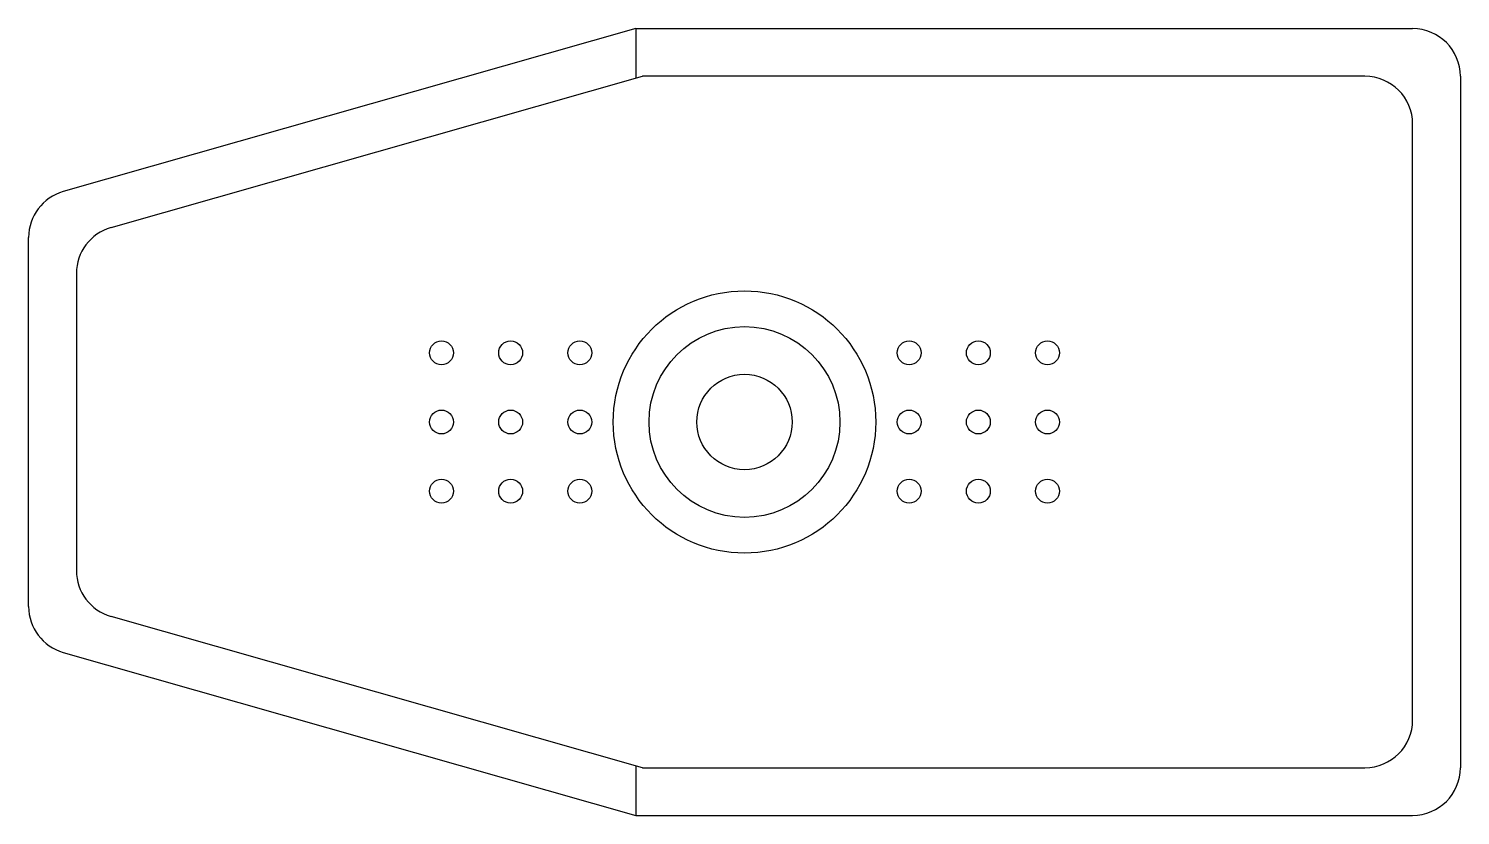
# Model space of a CAD drawing. Header units: millimetres. Extents: x -30 to 30, y -16.5 to 16.5.
import ezdxf

# ---------------------------------------------------------------- set-up
doc = ezdxf.new("R2010")
doc.units = ezdxf.units.MM

msp = doc.modelspace()

# ---------------------------------------------------------------- linework, layer by layer
at = {"color": 7, "linetype": 'Continuous', "lineweight": 25}
for p, q in [((-4.55, 16.5), (-28.548, 9.664)), ((-4.55, 16.5), (-4.55, 14.42)), ((-4.55, 16.5), (28, 16.5)), ((-26.548, 8.154), (-4.271, 14.5)), ((26, 14.5), (-4.271, 14.5)), ((30, 14.5), (30, -14.5)), ((28, -12.5), (28, 12.5)), ((-30, -7.74), (-30, 7.74)), ((-28, 6.23), (-28, -6.23)), ((-4.271, -14.5), (-26.548, -8.154)), ((-28.548, -9.664), (-4.55, -16.5)), ((-4.55, -14.42), (-4.55, -16.5)), ((-4.271, -14.5), (26, -14.5)), ((-4.55, -16.5), (28, -16.5))]:
    msp.add_line(p, q, dxfattribs=at)
for centre, radius in [((0, 0), 5.5), ((0, 0), 4), ((-12.7, 2.9), 0.5), ((-9.8, 2.9), 0.5), ((-6.9, 2.9), 0.5), ((6.9, 2.9), 0.5), ((9.8, 2.9), 0.5), ((12.7, 2.9), 0.5), ((0, 0), 2), ((-12.7, 0), 0.5), ((-9.8, 0), 0.5), ((-6.9, 0), 0.5), ((6.9, 0), 0.5), ((9.8, 0), 0.5), ((12.7, 0), 0.5), ((-12.7, -2.9), 0.5), ((-9.8, -2.9), 0.5), ((-6.9, -2.9), 0.5), ((6.9, -2.9), 0.5), ((12.7, -2.9), 0.5), ((9.8, -2.9), 0.5)]:
    msp.add_circle(centre, radius, dxfattribs=at)
for centre, start, end in [((28, 14.5), 0, 90), ((26, 12.5), 0, 90), ((-28, 7.74), 105.90078, 180), ((-26, 6.23), 105.90078, 180), ((-26, -6.23), 180, 254.09922), ((-28, -7.74), 180, 254.09922), ((26, -12.5), 270, 0), ((28, -14.5), 270, 0)]:
    msp.add_arc(centre, 2, start, end, dxfattribs=at)

doc.saveas('drawing.dxf')
